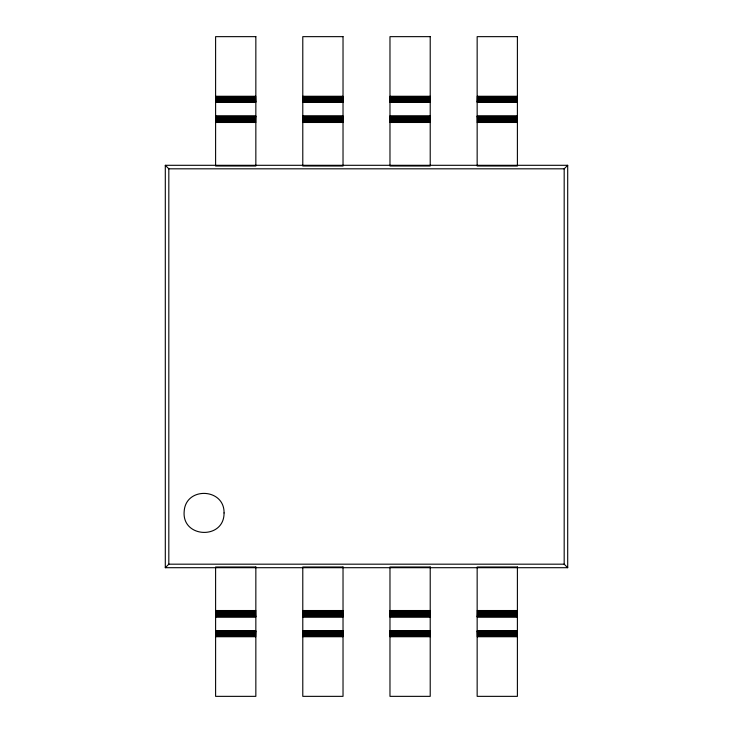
<?xml version="1.0" encoding="UTF-8"?>
<svg xmlns="http://www.w3.org/2000/svg" width="733" height="733" viewBox="0 0 733 733"><rect width="100%" height="100%" fill="white"/><g stroke="black" fill="none" stroke-linecap="round" stroke-linejoin="round"><path stroke-width="1.1" d="M165.301 567.699L168.819 564.181L168.819 168.819L165.301 165.301L567.699 165.301L567.699 567.699L165.301 567.699L165.301 165.301M567.699 567.699L564.181 564.181L564.181 168.819L567.699 165.301M215.603 96.27L255.844 96.27M302.784 96.27L343.026 96.27M389.974 96.27L430.216 96.27M477.156 96.27L517.397 96.27M215.603 97.287L255.844 97.287M302.784 97.287L343.026 97.287M389.974 97.287L430.216 97.287M477.156 97.287L517.397 97.287M215.603 98.259L255.844 98.259M302.784 98.259L343.026 98.259M389.974 98.259L430.216 98.259M477.156 98.259L517.397 98.259M215.603 99.175L255.844 99.175M302.784 99.175L343.026 99.175M389.974 99.175L430.216 99.175M477.156 99.175L517.397 99.175M215.603 100.009L255.844 100.009M302.784 100.009L343.026 100.009M389.974 100.009L430.216 100.009M477.156 100.009L517.397 100.009M215.603 100.742L255.844 100.742M302.784 100.742L343.026 100.742M389.974 100.742L430.216 100.742M477.156 100.742L517.397 100.742M215.603 101.356L255.844 101.356M302.784 101.356L343.026 101.356M389.974 101.356L430.216 101.356M477.156 101.356L517.397 101.356M215.603 101.823L255.844 101.823M302.784 101.823L343.026 101.823M389.974 101.823L430.216 101.823M477.156 101.823L517.397 101.823M215.603 102.153L255.844 102.153M302.784 102.153L343.026 102.153M389.974 102.153L430.216 102.153M477.156 102.153L517.397 102.153M215.603 115.979L255.844 115.979M302.784 115.979L343.026 115.979M389.974 115.979L430.216 115.979M477.156 115.979L517.397 115.979M215.603 116.336L255.844 116.336M302.784 116.336L343.026 116.336M389.974 116.336L430.216 116.336M477.156 116.336L517.397 116.336M215.603 116.868L255.844 116.868M302.784 116.868L343.026 116.868M389.974 116.868L430.216 116.868M477.156 116.868L517.397 116.868M215.603 117.546L255.844 117.546M302.784 117.546L343.026 117.546M389.974 117.546L430.216 117.546M477.156 117.546L517.397 117.546M215.603 118.361L255.844 118.361M302.784 118.361L343.026 118.361M389.974 118.361L430.216 118.361M477.156 118.361L517.397 118.361M215.603 119.287L255.844 119.287M302.784 119.287L343.026 119.287M389.974 119.287L430.216 119.287M477.156 119.287L517.397 119.287M215.603 120.304L255.844 120.304M302.784 120.304L343.026 120.304M389.974 120.304L430.216 120.304M477.156 120.304L517.397 120.304M215.603 121.376L255.844 121.376M302.784 121.376L343.026 121.376M389.974 121.376L430.216 121.376M477.156 121.376L517.397 121.376M215.603 122.475L255.844 122.475M302.784 122.475L343.026 122.475M389.974 122.475L430.216 122.475M477.156 122.475L517.397 122.475M168.819 168.819L564.181 168.819M168.819 564.181L564.181 564.181M215.603 610.525L255.844 610.525M302.784 610.525L343.026 610.525M389.974 610.525L430.216 610.525M477.156 610.525L517.397 610.525M215.603 611.624L255.844 611.624M302.784 611.624L343.026 611.624M389.974 611.624L430.216 611.624M477.156 611.624L517.397 611.624M215.603 612.696L255.844 612.696M302.784 612.696L343.026 612.696M389.974 612.696L430.216 612.696M477.156 612.696L517.397 612.696M215.603 613.713L255.844 613.713M302.784 613.713L343.026 613.713M389.974 613.713L430.216 613.713M477.156 613.713L517.397 613.713M215.603 614.639L255.844 614.639M302.784 614.639L343.026 614.639M389.974 614.639L430.216 614.639M477.156 614.639L517.397 614.639M215.603 615.454L255.844 615.454M302.784 615.454L343.026 615.454M389.974 615.454L430.216 615.454M477.156 615.454L517.397 615.454M215.603 616.132L255.844 616.132M302.784 616.132L343.026 616.132M389.974 616.132L430.216 616.132M477.156 616.132L517.397 616.132M215.603 616.664L255.844 616.664M302.784 616.664L343.026 616.664M389.974 616.664L430.216 616.664M477.156 616.664L517.397 616.664M215.603 617.021L255.844 617.021M302.784 617.021L343.026 617.021M389.974 617.021L430.216 617.021M477.156 617.021L517.397 617.021M215.603 630.847L255.844 630.847M302.784 630.847L343.026 630.847M389.974 630.847L430.216 630.847M477.156 630.847L517.397 630.847M215.603 631.177L255.844 631.177M302.784 631.177L343.026 631.177M389.974 631.177L430.216 631.177M477.156 631.177L517.397 631.177M215.603 631.644L255.844 631.644M302.784 631.644L343.026 631.644M389.974 631.644L430.216 631.644M477.156 631.644L517.397 631.644M215.603 632.258L255.844 632.258M302.784 632.258L343.026 632.258M389.974 632.258L430.216 632.258M477.156 632.258L517.397 632.258M215.603 632.991L255.844 632.991M302.784 632.991L343.026 632.991M389.974 632.991L430.216 632.991M477.156 632.991L517.397 632.991M215.603 633.825L255.844 633.825M302.784 633.825L343.026 633.825M389.974 633.825L430.216 633.825M477.156 633.825L517.397 633.825M215.603 634.741L255.844 634.741M302.784 634.741L343.026 634.741M389.974 634.741L430.216 634.741M477.156 634.741L517.397 634.741M215.603 635.713L255.844 635.713M302.784 635.713L343.026 635.713M389.974 635.713L430.216 635.713M477.156 635.713L517.397 635.713M215.603 636.73L255.844 636.73M302.784 636.73L343.026 636.73M389.974 636.73L430.216 636.73M477.156 636.73L517.397 636.73M224.051 512.944C224.362 540.047 181.573 538.233 184.185 511.249C185.779 486.382 224.573 488.031 224.051 512.944M255.844 36.65L215.603 36.65L215.603 166.006L255.844 166.006L255.844 36.65M343.026 36.65L302.784 36.65L302.784 166.006L343.026 166.006L343.026 36.65M430.216 36.65L389.974 36.65L389.974 166.006L430.216 166.006L430.216 36.65M517.397 36.65L477.156 36.65L477.156 166.006L517.397 166.006L517.397 36.65M255.844 566.994L215.603 566.994L215.603 696.35L255.844 696.35L255.844 566.994M343.026 566.994L302.784 566.994L302.784 696.35L343.026 696.35L343.026 566.994M430.216 566.994L389.974 566.994L389.974 696.35L430.216 696.35L430.216 566.994M517.397 566.994L477.156 566.994L477.156 696.35L517.397 696.35L517.397 566.994"/></g></svg>
